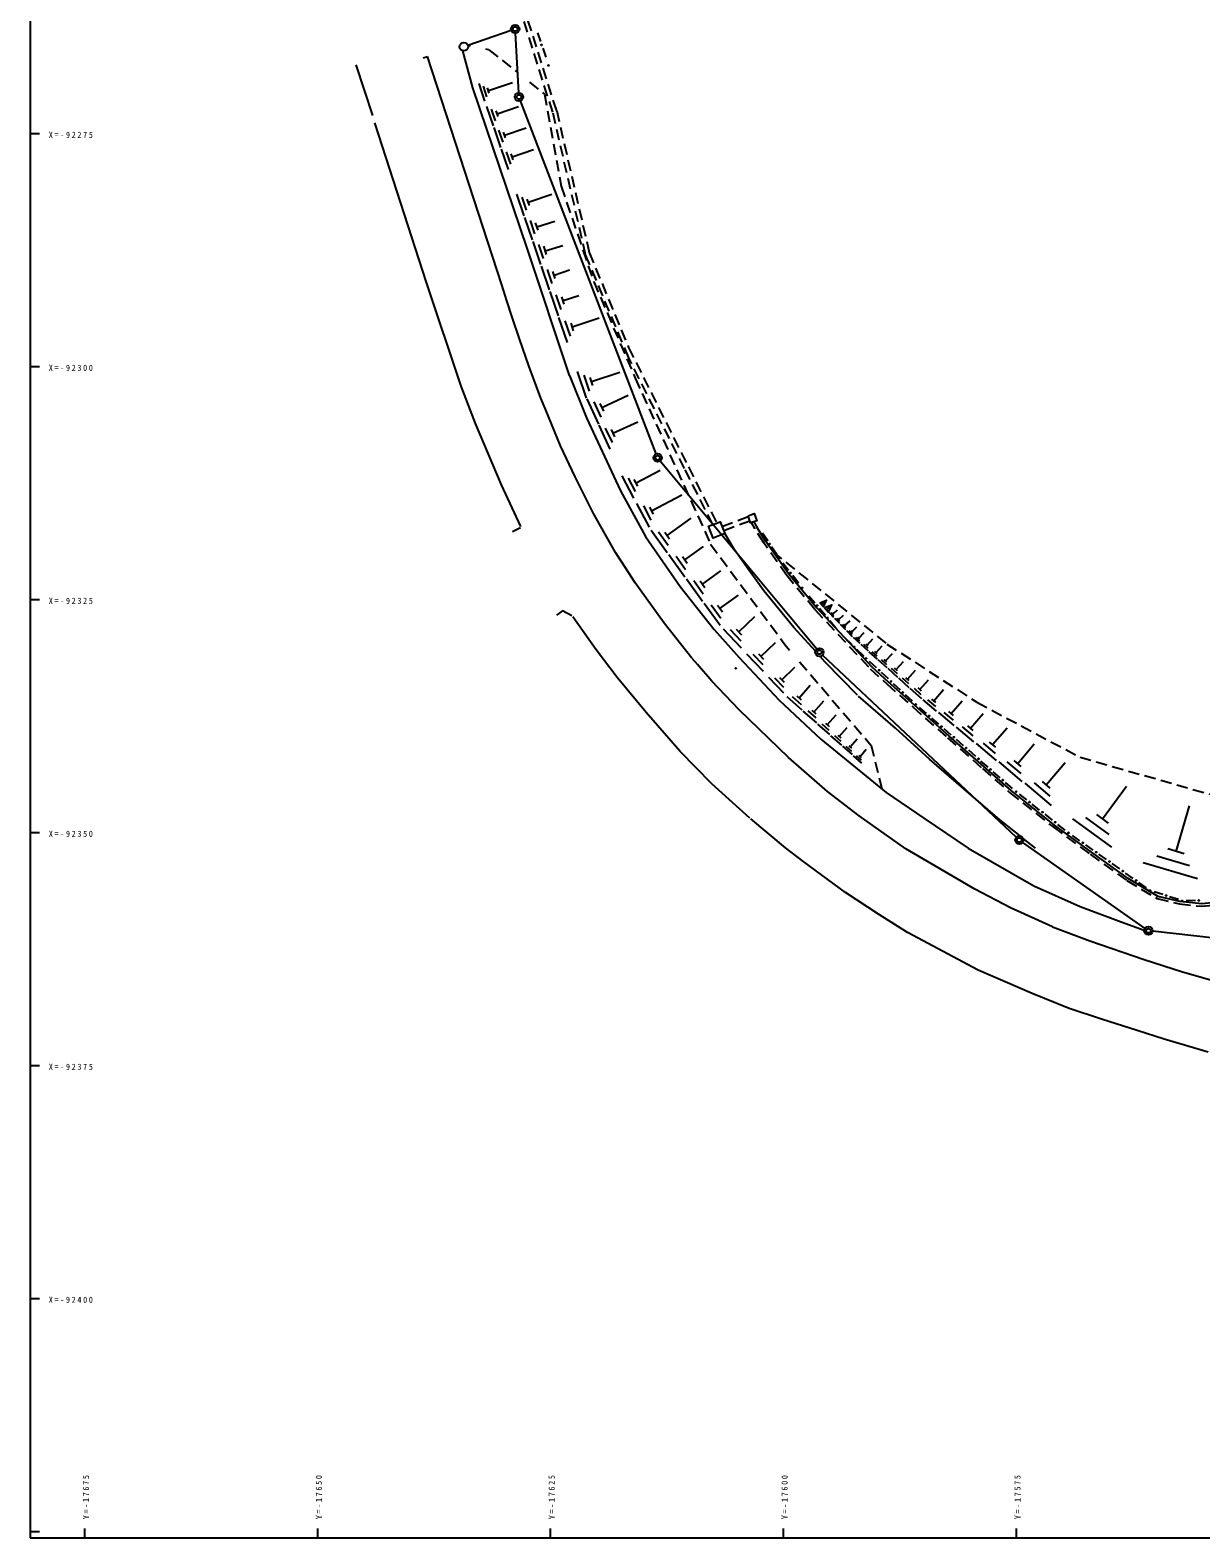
# Model space of a CAD drawing. Units: millimetres, scale not verified. Extents: x -200250 to 200250, y -256909 to 253091.
# Drawn here: x -200250 to -74568, y -256909 to -95132 of the extents above; entities that cross this region are included whole.
import ezdxf

# ---------------------------------------------------------------- set-up
doc = ezdxf.new("R2010")
doc.units = ezdxf.units.MM
doc.header["$LTSCALE"] = 1000
doc.linetypes.add('DASHED1', pattern=[1.8, 1.2, -0.6])
for name, color, linetype in [('0-0_0', 7, 'Continuous'), ('0-3_求積地番１_マーク', 2, 'Continuous'), ('0-6_境界線', 7, 'Continuous')]:
    doc.layers.add(name, color=color, linetype=linetype)
doc.styles.add('ＭＳ ゴシック', font='')
doc.styles.get('ＭＳ ゴシック').set_extended_font_data('MS Gothic')

msp = doc.modelspace()

# ---------------------------------------------------------------- linework, layer by layer
at = {"layer": '0-0_0', "linetype": 'DASHED1'}
for p, q in [((-144149, -103916), (-147528, -93250)), ((-143723, -103780), (-147051, -93274)), ((-152985, -96836), (-153261, -96781)), ((-150990, -97231), (-151318, -97166)), ((-150990, -97231), (-147919, -99684)), ((-140614, -119224), (-144120, -104007)), ((-143723, -103780), (-140233, -118992)), ((-135992, -130284), (-140614, -119224)), ((-140233, -118992), (-136007, -129182)), ((-125977, -148397), (-123148, -147324)), ((-122977, -147803), (-125796, -148854))]:
    msp.add_line(p, q, dxfattribs=at)
at = {"layer": '0-0_0'}
for p, q in [((-145791, -95411), (-145467, -96357)), ((-158067, -98090), (-157599, -97965)), ((-145225, -97067), (-144901, -98013)), ((-165302, -98862), (-163508, -104287)), ((-151433, -102765), (-152052, -100873)), ((-151216, -102275), (-151587, -101140)), ((-150968, -101880), (-151154, -101312)), ((-151061, -101596), (-148470, -100748)), ((-150519, -105392), (-151220, -103316)), ((-150122, -104102), (-147805, -103320)), ((-150286, -104851), (-150706, -103605)), ((-150017, -104413), (-150227, -103791)), ((-199250, -106252), (-200250, -106252)), ((-149725, -107712), (-150447, -105574)), ((-149485, -107155), (-149918, -105872)), ((-149208, -106704), (-149425, -106063)), ((-149317, -106383), (-147017, -105607)), ((-148911, -110095), (-149654, -107892)), ((-148663, -109520), (-149109, -108199)), ((-148489, -108726), (-146205, -107955)), ((-148378, -109056), (-148601, -108395)), ((-147215, -115052), (-148004, -112716)), ((-146952, -114443), (-147425, -113041)), ((-146768, -113600), (-144231, -112744)), ((-146650, -113950), (-146886, -113250)), ((-146333, -117631), (-147145, -115225)), ((-146062, -117003), (-146550, -115560)), ((-146025, -115794), (-145750, -116584)), ((-145868, -116246), (-143930, -115622)), ((-145427, -120278), (-146264, -117801)), ((-145149, -119632), (-145650, -118146)), ((-145132, -118302), (-144857, -119195)), ((-144974, -118814), (-143071, -118233)), ((-144497, -122997), (-145358, -120446)), ((-144210, -122332), (-144727, -120801)), ((-143880, -121794), (-144139, -121029)), ((-144010, -121411), (-142364, -120856)), ((-143542, -125788), (-144429, -123162)), ((-143247, -125104), (-143779, -123528)), ((-142907, -124550), (-143173, -123762)), ((-143040, -124156), (-141362, -123590)), ((-142562, -128655), (-143475, -125951)), ((-142045, -126975), (-139158, -126000)), ((-142258, -127950), (-142805, -126328)), ((-141908, -127380), (-142182, -126569)), ((-199250, -131252), (-200250, -131252)), ((-140521, -134622), (-141488, -131757)), ((-140199, -133875), (-140779, -132156)), ((-139828, -133271), (-140118, -132412)), ((-139973, -132842), (-136930, -131815)), ((-140493, -134709), (-139229, -137423)), ((-139752, -135025), (-138993, -136653)), ((-139074, -135204), (-138695, -136018)), ((-138884, -135611), (-136037, -134285)), ((-137680, -138386), (-135011, -137142)), ((-139205, -137531), (-138007, -140102)), ((-138502, -137830), (-137784, -139372)), ((-137860, -138000), (-137501, -138771)), ((-135203, -143709), (-132615, -142352)), ((-135435, -145345), (-136681, -142970)), ((-135257, -144646), (-136004, -143220)), ((-135016, -144065), (-135389, -143353)), ((-133529, -146699), (-130284, -144997)), ((-133777, -148447), (-135108, -145909)), ((-133587, -147700), (-134385, -146177)), ((-133329, -147080), (-133729, -146318)), ((-148467, -148912), (-147619, -148505)), ((-133565, -148795), (-131850, -151164)), ((-131855, -149362), (-129274, -147494)), ((-122543, -147880), (-122237, -148472)), ((-132796, -148960), (-131767, -150382)), ((-132112, -149007), (-131598, -149718)), ((-121626, -149113), (-121068, -149943)), ((-121068, -149943), (-121626, -149113)), ((-131674, -151409), (-129961, -153776)), ((-130905, -151574), (-129878, -152994)), ((-130222, -151621), (-129708, -152331)), ((-129965, -151976), (-127977, -150537)), ((-120650, -150565), (-120092, -151395)), ((-120092, -151395), (-120650, -150565)), ((-128078, -154586), (-126092, -153149)), ((-119445, -152279), (-118835, -153071)), ((-118377, -153665), (-117767, -154457)), ((-117767, -154457), (-118377, -153665)), ((-129784, -154020), (-128073, -156385)), ((-129017, -154185), (-127990, -155604)), ((-128334, -154232), (-127821, -154941)), ((-199250, -156252), (-200250, -156252)), ((-127896, -156630), (-126187, -158991)), ((-127129, -156794), (-126104, -158211)), ((-126448, -156841), (-125935, -157549)), ((-126191, -157195), (-124208, -155759)), ((-116653, -155821), (-116007, -156584)), ((-115486, -156576), (-114769, -156303)), ((-114981, -157097), (-114198, -156799)), ((-124157, -159693), (-122455, -158059)), ((-115522, -157157), (-114876, -157920)), ((-113958, -158164), (-114441, -157654)), ((-114391, -158492), (-113745, -159256)), ((-113963, -157975), (-114253, -157669)), ((-113943, -157812), (-114088, -157659)), ((-114016, -157735), (-113587, -157329)), ((-113337, -158806), (-113863, -158251)), ((-113342, -158600), (-113658, -158267)), ((-113321, -158422), (-113479, -158256)), ((-113400, -158339), (-112934, -157897)), ((-112741, -158985), (-112234, -158505)), ((-125859, -159380), (-123914, -161406)), ((-125105, -159435), (-123938, -160651)), ((-124449, -159389), (-123865, -159997)), ((-112673, -159493), (-113245, -158889)), ((-112678, -159269), (-113022, -158907)), ((-112656, -159076), (-112827, -158894)), ((-111961, -160228), (-112582, -159573)), ((-111967, -159985), (-112340, -159592)), ((-111942, -159775), (-112129, -159579)), ((-112036, -159677), (-111485, -159155)), ((-111275, -160372), (-110719, -159767)), ((-121794, -162335), (-120240, -160843)), ((-112762, -160357), (-112043, -161052)), ((-112043, -161052), (-112762, -160357)), ((-111153, -160961), (-111872, -160300)), ((-111178, -160699), (-111610, -160303)), ((-111167, -160471), (-111383, -160272)), ((-110263, -161760), (-111051, -161036)), ((-110290, -161473), (-110763, -161039)), ((-110278, -161223), (-110514, -161005)), ((-110396, -161114), (-109787, -160452)), ((-109443, -161919), (-108777, -161194)), ((-129210, -162502), (-128616, -163211)), ((-123348, -162049), (-121572, -163899)), ((-122659, -162099), (-121594, -163209)), ((-122060, -162057), (-121527, -162612)), ((-109297, -162627), (-110160, -161834)), ((-109394, -163563), (-110128, -162884)), ((-109394, -163563), (-110128, -162884)), ((-109327, -162313), (-109845, -161837)), ((-109313, -162038), (-109572, -161800)), ((-108249, -163567), (-109194, -162699)), ((-108282, -163224), (-108848, -162703)), ((-108267, -162923), (-108551, -162663)), ((-108409, -162793), (-107680, -162000)), ((-107287, -163741), (-106490, -162874)), ((-120975, -164571), (-119359, -166254)), ((-120349, -164616), (-119379, -165627)), ((-119803, -164578), (-119318, -165083)), ((-119561, -164831), (-118147, -163473)), ((-108108, -164750), (-108843, -164072)), ((-107112, -164588), (-108145, -163639)), ((-107148, -164212), (-107767, -163643)), ((-107132, -163884), (-107442, -163599)), ((-105878, -165695), (-107006, -164659)), ((-105917, -165285), (-106594, -164663)), ((-105899, -164926), (-106238, -164615)), ((-106069, -164771), (-105198, -163823)), ((-104746, -165888), (-103795, -164853)), ((-117944, -166556), (-117460, -166976)), ((-117702, -166766), (-116527, -165411)), ((-106823, -165938), (-107558, -165259)), ((-105537, -167125), (-106272, -166447)), ((-105538, -167125), (-106272, -166447)), ((-104537, -166898), (-105770, -165766)), ((-104580, -166450), (-105319, -165770)), ((-104561, -166058), (-104931, -165718)), ((-103223, -167094), (-102205, -165895)), ((-119013, -166647), (-117399, -168047)), ((-118438, -166637), (-117470, -167476)), ((-117284, -168191), (-115840, -169444)), ((-116770, -168181), (-115903, -168933)), ((-116328, -168109), (-115894, -168485)), ((-116111, -168297), (-115058, -167084)), ((-104019, -168466), (-104774, -167810)), ((-102945, -168214), (-104372, -167002)), ((-103013, -167714), (-103869, -166987)), ((-103009, -167276), (-103437, -166912)), ((-101382, -168468), (-100211, -167088)), ((-115726, -169583), (-114433, -170704)), ((-115265, -169575), (-114490, -170247)), ((-114869, -169510), (-114482, -169846)), ((-114676, -169678), (-113734, -168592)), ((-102699, -169615), (-103454, -168958)), ((-101062, -169756), (-102705, -168362)), ((-101140, -169182), (-102125, -168345)), ((-101135, -168677), (-101628, -168259)), ((-99009, -170268), (-99575, -169787)), ((-99292, -170027), (-97947, -168443)), ((-114319, -170839), (-113164, -171841)), ((-113908, -170831), (-113215, -171433)), ((-113554, -170774), (-113208, -171074)), ((-113381, -170924), (-112539, -169953)), ((-112212, -172048), (-111461, -171182)), ((-101379, -170763), (-102134, -170107)), ((-100059, -171912), (-100814, -171256)), ((-100059, -171912), (-100813, -171256)), ((-98925, -171508), (-100812, -169906)), ((-99015, -170848), (-100147, -169887)), ((-96919, -171799), (-95376, -169981)), ((-113050, -171972), (-112019, -172867)), ((-112683, -171966), (-112064, -172502)), ((-112367, -171914), (-112058, -172183)), ((-111904, -172996), (-110985, -173793)), ((-111577, -172990), (-111025, -173468)), ((-111295, -172944), (-111019, -173183)), ((-111157, -173063), (-110487, -172291)), ((-98738, -173061), (-99493, -172404)), ((-98738, -173061), (-99493, -172404)), ((-96499, -173496), (-98663, -171659)), ((-96601, -172739), (-97899, -171637)), ((-96595, -172074), (-97244, -171523)), ((-94223, -173811), (-92455, -171728)), ((-97418, -174209), (-98173, -173553)), ((-96098, -175358), (-96852, -174702)), ((-93741, -175756), (-96220, -173651)), ((-93858, -174889), (-95346, -173626)), ((-93851, -174127), (-94595, -173495)), ((-91158, -176098), (-89135, -173715)), ((-94778, -176507), (-95532, -175850)), ((-90607, -178324), (-93444, -175915)), ((-90740, -177332), (-92443, -175886)), ((-90733, -176460), (-91584, -175737)), ((-85114, -179761), (-82564, -176249)), ((-90273, -180426), (-94935, -176723)), ((-93253, -177734), (-94040, -177118)), ((-93253, -177734), (-94040, -177118)), ((-91875, -178813), (-92662, -178197)), ((-91876, -178813), (-92662, -178197)), ((-90497, -179892), (-91284, -179275)), ((-84487, -180216), (-85741, -179305)), ((-77233, -183247), (-75786, -178353)), ((-89120, -180971), (-89907, -180354)), ((-84116, -182784), (-88297, -179748)), ((-84406, -181424), (-86914, -179602)), ((-199250, -181252), (-200250, -181252)), ((-92316, -182920), (-93638, -181862)), ((-87546, -182110), (-88362, -181532)), ((-86117, -183120), (-86934, -182543)), ((-84688, -184131), (-85505, -183553)), ((-75795, -184812), (-79290, -183779)), ((-76359, -183505), (-78106, -182989)), ((-83260, -185141), (-84076, -184564)), ((-83260, -185141), (-84076, -184564)), ((-81831, -186152), (-82647, -185574)), ((-74939, -186205), (-80765, -184484)), ((-80402, -187162), (-81218, -186585)), ((-78639, -187886), (-79591, -187580)), ((-76973, -188423), (-77925, -188116)), ((-75156, -188517), (-76156, -188543)), ((-90507, -191333), (-86476, -192849)), ((-86476, -192849), (-80657, -194844)), ((-199250, -206252), (-200250, -206252)), ((-199250, -231252), (-200250, -231252)), ((-199250, -256252), (-200250, -256252)), ((-194370, -256909), (-194370, -255909)), ((-169370, -256909), (-169370, -255909)), ((-144370, -256909), (-144370, -255909)), ((-119370, -256909), (-119370, -255909)), ((-94370, -256909), (-94370, -255909))]:
    msp.add_line(p, q, dxfattribs=at)
for points in [[(-200250, -256909), (200250, -256909), (200250, 253091), (-200250, 253091)], [(-123181, -147233), (-122515, -146995), (-122237, -147770), (-122903, -148009)], [(-125681, -149143), (-126921, -149636), (-127425, -148367), (-126184, -147875)]]:
    msp.add_lwpolyline(points, close=True, dxfattribs=at)
for points in [[(-144918, -135812), (-145423, -134615), (-146730, -131151), (-147723, -128257), (-148496, -125930), (-149072, -124159), (-149618, -122445), (-157599, -97965)], [(-142346, -132172), (-146883, -118518), (-152740, -101335), (-153810, -97348)], [(-147583, -148404), (-149643, -143909), (-152443, -137352), (-153976, -133339), (-157686, -122207), (-163248, -105083)], [(-142346, -132172), (-140520, -136730), (-136881, -144580), (-134179, -149465), (-130462, -154832), (-126818, -159451), (-124145, -162454), (-119846, -167021), (-115349, -171215), (-108355, -176926), (-104318, -179669), (-99550, -182896), (-92486, -186964), (-87539, -189152), (-83139, -190811), (-80640, -191705)], [(-141753, -143071), (-143315, -139734), (-144918, -135812)], [(-137422, -151196), (-139786, -146999), (-141753, -143071)], [(-115799, -157146), (-118792, -153506), (-121281, -150014), (-122237, -148472)], [(-121482, -155303), (-122896, -153379), (-124629, -150878), (-125681, -149143)], [(-135298, -154435), (-136734, -152207), (-137422, -151196)], [(-129210, -162502), (-132182, -158766), (-134762, -155191), (-135298, -154435)], [(-115951, -161773), (-118266, -159230), (-121482, -155303)], [(-115486, -156576), (-115080, -157004), (-114769, -156303), (-115283, -156790)], [(-114981, -157097), (-114538, -157565), (-114198, -156799), (-114759, -157331)], [(-142108, -157980), (-143091, -157426), (-143760, -157887)], [(-123004, -179674), (-127067, -176018), (-130457, -172524), (-134133, -168365), (-137243, -164608), (-139498, -161623), (-142000, -158079)], [(-105325, -167557), (-108101, -165087), (-109872, -163488), (-115810, -157134)], [(-97851, -174151), (-101589, -170873), (-105325, -167557), (-108101, -165087), (-109872, -163488), (-115810, -157134)], [(-111503, -161573), (-110784, -162267), (-111503, -161573)], [(-90507, -191333), (-94993, -189298), (-98851, -187304), (-106239, -182971), (-111260, -179436), (-114649, -176813), (-118842, -173186), (-124137, -168080), (-127083, -164994), (-128616, -163211)], [(-111428, -166482), (-114886, -162943), (-115447, -162326)], [(-93984, -181584), (-96151, -179848), (-100006, -176548), (-103688, -173343), (-107368, -170043), (-111319, -166585)], [(-82380, -186147), (-86296, -183348), (-90273, -180426), (-94935, -176723), (-97851, -174151), (-101589, -170874)], [(-64726, -171647), (-68055, -186517), (-73015, -188729), (-74453, -188884), (-76818, -188627)], [(-73793, -204790), (-78502, -203408), (-81414, -202477), (-85236, -201266), (-88718, -200106), (-92696, -198494), (-98473, -195997), (-106048, -191939), (-109161, -190002), (-112708, -187655), (-117204, -184379), (-119158, -182866), (-122891, -179772)], [(-76818, -188626), (-79152, -188078), (-82380, -186147), (-86296, -183348)], [(-80657, -194844), (-76546, -196163), (-73131, -197147)]]:
    msp.add_lwpolyline(points, dxfattribs=at)
at = {"layer": '0-0_0', "linetype": 'DASHED1'}
for points in [[(-146635, -100711), (-145021, -102000), (-143239, -111888), (-139744, -122136), (-135283, -132492), (-127202, -150276), (-119221, -161057), (-118717, -161646)], [(-136007, -129182), (-129589, -142006), (-126539, -148016)], [(-126958, -148182), (-129997, -142180), (-135992, -130284)], [(-116000, -157311), (-118999, -153664), (-121498, -150158), (-122458, -148608), (-122810, -147976)], [(-120509, -151097), (-108270, -161008), (-98610, -167253), (-87536, -173153), (-72922, -177304)], [(-116000, -157311), (-110055, -163673), (-108275, -165280), (-105498, -167751), (-101761, -171068), (-98023, -174346), (-95102, -176922), (-90431, -180632), (-86449, -183558), (-82523, -186364), (-79251, -188322), (-76862, -188883), (-74453, -189145), (-72947, -188983), (-67830, -186701), (-64472, -171707)], [(-117641, -162904), (-109965, -171881), (-108792, -176569)]]:
    msp.add_lwpolyline(points, dxfattribs=at)
at = {"layer": '0-0_0'}
for centre in [(-145346, -96712), (-144593, -98914), (-120859, -150254), (-120859, -150254), (-119854, -151749), (-118606, -153368), (-117358, -154988), (-117358, -154988), (-115764, -156870), (-114634, -158206), (-111773, -161312), (-111773, -161312), (-110506, -162536), (-110506, -162536), (-110506, -162536), (-124489, -163609), (-109118, -163817), (-109118, -163817), (-107833, -165005), (-106547, -166192), (-105160, -167474), (-103736, -168712), (-102416, -169861), (-101096, -171010), (-101096, -171010), (-99776, -172158), (-99776, -172158), (-98456, -173307), (-97136, -174456), (-95816, -175604), (-94392, -176843), (-92958, -177965), (-92958, -177965), (-91580, -179044), (-90202, -180123), (-88768, -181246), (-87240, -182326), (-85811, -183337), (-84382, -184347), (-84382, -184347), (-82953, -185358), (-81525, -186368), (-79997, -187449), (-78282, -188001), (-76567, -188554), (-74781, -188508)]:
    msp.add_circle(centre, 50, dxfattribs=at)
at = {"layer": '0-3_求積地番１_マーク'}
for centre, radius in [((-148178, -95011), 450), ((-148178, -95011), 240), ((-153691, -96914), 450), ((-147775, -102300), 450), ((-147775, -102300), 240), ((-132886, -141017), 450), ((-132886, -141017), 240), ((-115514, -161881), 450), ((-115514, -161881), 222), ((-94056, -182028), 450), ((-94056, -182028), 240), ((-80195, -191768), 450), ((-80195, -191768), 240)]:
    msp.add_circle(centre, radius, dxfattribs=at)
at = {"layer": '0-6_境界線'}
for p, q in [((-148603, -95158), (-153265, -96767)), ((-147800, -101851), (-148153, -95461)), ((-133047, -140597), (-147613, -102720)), ((-115802, -161535), (-132598, -141363)), ((-94384, -181720), (-115186, -162189)), ((-80563, -191510), (-93688, -182287)), ((-69446, -192976), (-79748, -191818))]:
    msp.add_line(p, q, dxfattribs=at)

# ---------------------------------------------------------------- texts
at = {"layer": '0-0_0', "char_height": 659.8, "attachment_point": 7, "style": 'ＭＳ ゴシック'}
for s, insert in [('\\T1.4;\\W0.85;X=-92275', (-198250, -106702)), ('\\T1.4;\\W0.85;X=-92300', (-198250, -131702)), ('\\T1.4;\\W0.85;X=-92325', (-198250, -156702)), ('\\T1.4;\\W0.85;X=-92350', (-198250, -181702)), ('\\T1.4;\\W0.85;X=-92375', (-198250, -206702)), ('\\T1.4;\\W0.85;X=-92400', (-198250, -231702))]:
    msp.add_mtext(s, dxfattribs=dict(at, insert=insert))
at = {"layer": '0-0_0', "char_height": 659.8, "attachment_point": 7, "rotation": 90, "style": 'ＭＳ ゴシック'}
for s, insert in [('\\T1.4;\\W0.85;Y=-17675', (-193920, -254909)), ('\\T1.4;\\W0.85;Y=-17650', (-168920, -254909)), ('\\T1.4;\\W0.85;Y=-17625', (-143920, -254909)), ('\\T1.4;\\W0.85;Y=-17600', (-118920, -254909)), ('\\T1.4;\\W0.85;Y=-17575', (-93920, -254909))]:
    msp.add_mtext(s, dxfattribs=dict(at, insert=insert))

doc.saveas('drawing.dxf')
